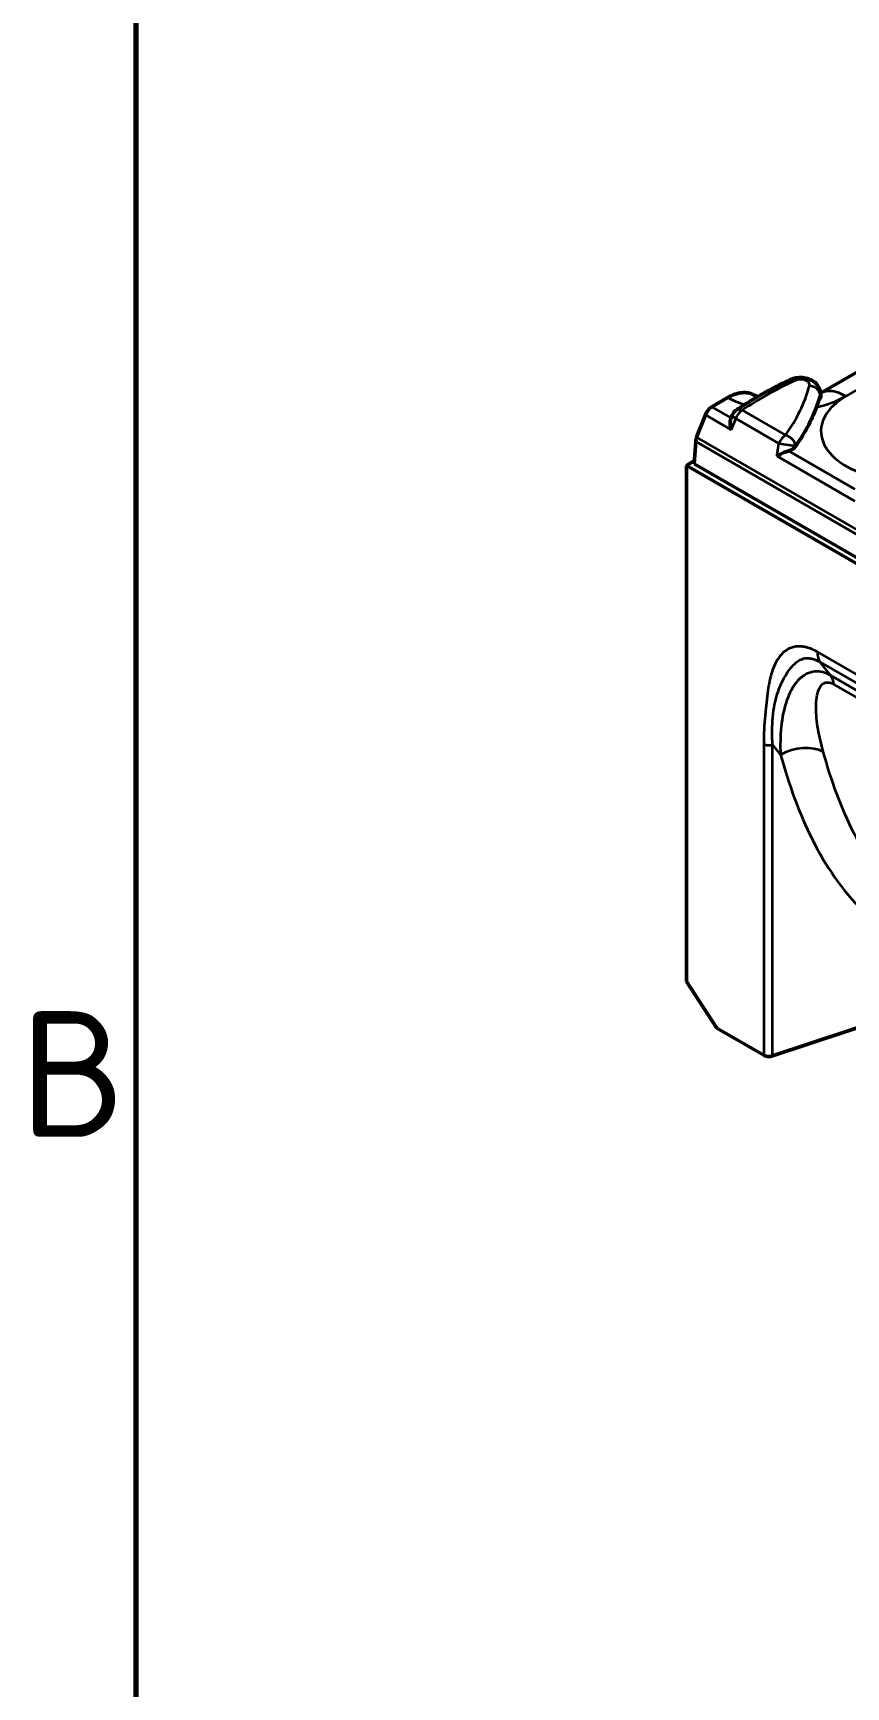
# Model space of a CAD drawing. Header units: millimetres. Extents: x 0 to 1485, y 0 to 1050.
# Drawn here: x 17.8 to 74.4, y 219.8 to 335 of the extents above; entities that cross this region are included whole.
import ezdxf

# ---------------------------------------------------------------- set-up
doc = ezdxf.new("R2010")
doc.units = ezdxf.units.MM
doc.header["$LTSCALE"] = 2.5
for name, color, linetype, lineweight in [('Rahmen (ISO)', 7, 'Continuous', 70), ('Sichtbar (ISO)', 7, 'Continuous', 50), ('Sichtbar schmal (ISO)', 7, 'Continuous', 35)]:
    doc.layers.add(name, color=color, linetype=linetype, lineweight=lineweight)
doc.styles.add('Notiztext (DIN)', font='isocpeur.ttf')

# ---------------------------------------------------------------- blocks, each defined once
blk = doc.blocks.new('Ränder Standardrahmen')
at = {"layer": 'Rahmen (ISO)', "flags": 128}
blk.add_lwpolyline([(10, 10), (10, 410), (584, 410), (584, 10), (10, 10)], dxfattribs=at)
at = {"layer": 'Rahmen (ISO)', "insert": (6.753, 103.25), "char_height": 3.5, "attachment_point": 7, "style": 'Notiztext (DIN)'}
blk.add_mtext('B', dxfattribs=at)

msp = doc.modelspace()

# ---------------------------------------------------------------- linework, layer by layer
at = {"layer": 'Sichtbar (ISO)'}
for p, q in [((72.637, 309.909), (77.239, 312.566)), ((72.63, 309.972), (72.66, 309.689)), ((66.178, 309.595), (65.083, 308.963)), ((64.624, 308.392), (64.019, 306.833)), ((63.95, 306.541), (63.837, 304.977)), ((63.852, 305.19), (63.307, 304.875)), ((416.86, 100.751), (63.307, 304.875)), ((63.307, 268.95), (63.307, 304.875)), ((63.837, 304.977), (240.26, 203.119)), ((65.428, 265.684), (63.307, 268.95)), ((79.262, 267.075), (69.296, 263.753)), ((68.692, 263.799), (65.428, 265.684))]:
    msp.add_line(p, q, dxfattribs=at)
msp.add_arc((67.195, 308.097), 0.75, 124.36925, 157.18929, dxfattribs=at)
for centre, major_axis, ratio, start_param, end_param in [((65.083, 308.351), (-0.375, -0.65), 0.5773503, 3.9269908, 4.9741884), ((44.915, 312.309), (28.061, 0), 0.5773503, 5.8946605, 6.0726155), ((144.55, 259.317), (-9.91, -111.522), 0.7908101, 4.3281303, 4.3306222), ((64.479, 306.792), (-0.375, -0.65), 0.5773503, 4.9741884, 5.4105207)]:
    msp.add_ellipse(centre, major_axis=major_axis, ratio=ratio, start_param=start_param, end_param=end_param, dxfattribs=at)
for points, knots in [([(70.511, 310.837), (70.649, 310.902), (70.791, 310.943), (71.086, 310.992), (71.239, 310.998), (71.544, 310.973), (71.695, 310.942), (71.988, 310.835), (72.132, 310.76), (72.368, 310.556), (72.465, 310.443), (72.583, 310.2), (72.618, 310.089), (72.63, 309.972)], [0.1025372, 0.1025372, 0.1025372, 0.1025372, 0.5026269, 0.5026269, 0.927097, 0.927097, 1.3505505, 1.3505505, 1.7664228, 1.7664228, 2.0822443, 2.0822443, 2.2942911, 2.2942911, 2.2942911, 2.2942911]), ([(67.943, 309.811), (67.844, 309.86), (67.733, 309.899), (67.47, 309.95), (67.315, 309.954), (67.02, 309.924), (66.853, 309.888), (66.512, 309.77), (66.337, 309.687), (66.178, 309.595)], [2.7287676, 2.7287676, 2.7287676, 2.7287676, 2.83960636, 2.83960636, 2.97503033, 2.97503033, 3.11036985, 3.11036985, 3.24570937, 3.24570937, 3.24570937, 3.24570937]), ([(66.772, 308.716), (66.998, 308.872), (67.23, 309.024), (67.702, 309.324), (67.943, 309.471), (68.433, 309.759), (68.683, 309.901), (69.191, 310.178), (69.449, 310.314), (69.974, 310.58), (70.241, 310.71), (70.511, 310.837)], [6.19888703, 6.19888703, 6.19888703, 6.19888703, 6.23625413, 6.23625413, 6.27362123, 6.27362123, 6.31098834, 6.31098834, 6.34835544, 6.34835544, 6.38572254, 6.38572254, 6.38572254, 6.38572254]), ([(67.943, 309.811), (68, 309.782), (68.065, 309.753), (68.181, 309.705), (68.229, 309.686), (68.279, 309.668)], [1.64328008, 1.64328008, 1.64328008, 1.64328008, 1.73566679, 1.73566679, 1.79367192, 1.79367192, 1.79367192, 1.79367192]), ([(66.411, 307.36), (66.411, 307.361), (66.411, 307.362), (66.373, 307.509), (66.351, 307.655), (66.345, 307.896), (66.354, 307.998), (66.385, 308.102), (66.391, 308.12), (66.399, 308.138)], [-0.000749, -0.000749, -0.000749, -0.000749, 0, 0, 0.09329283, 0.09329283, 0.16751746, 0.16751746, 0.1842874, 0.1842874, 0.1842874, 0.1842874]), ([(70.421, 305.882), (70.384, 305.872), (70.346, 305.861), (70.206, 305.815), (70.103, 305.774), (69.935, 305.696), (69.866, 305.662), (69.736, 305.589), (69.674, 305.551), (69.616, 305.512), (69.615, 305.511), (69.615, 305.51)], [0.1248801, 0.1248801, 0.1248801, 0.1248801, 0.14934012, 0.14934012, 0.21452113, 0.21452113, 0.26141602, 0.26141602, 0.30926435, 0.30926435, 0.30994217, 0.30994217, 0.30994217, 0.30994217]), ([(70.885, 306.172), (70.834, 306.101), (70.761, 306.036), (70.596, 305.94), (70.513, 305.906), (70.421, 305.882)], [0, 0, 0, 0, 0.0796339, 0.0796339, 0.14069016, 0.14069016, 0.14069016, 0.14069016]), ([(68.692, 263.799), (68.739, 263.772), (68.794, 263.751), (68.917, 263.722), (68.982, 263.714), (69.092, 263.714), (69.137, 263.718), (69.22, 263.731), (69.259, 263.741), (69.296, 263.753)], [0, 0, 0, 0, 0.03966821, 0.03966821, 0.07923173, 0.07923173, 0.1059147, 0.1059147, 0.13122831, 0.13122831, 0.13122831, 0.13122831])]:
    msp.add_open_spline(points, degree=3, knots=knots, dxfattribs=at)
for points in [[(72.356, 308.923), (72.47, 309.231), (72.565, 309.441), (72.637, 309.586)], [(72.637, 309.586), (72.656, 309.625), (72.664, 309.66), (72.66, 309.689)]]:
    msp.add_open_spline(points, degree=3, dxfattribs=at)
at = {"layer": 'Sichtbar schmal (ISO)'}
for p, q in [((72.637, 309.586), (72.615, 309.794)), ((76.347, 310.817), (74.404, 309.695)), ((66.421, 308.191), (65.083, 308.963)), ((67.195, 308.71), (70.204, 306.972)), ((66.411, 307.36), (64.624, 308.392)), ((69.745, 306.401), (66.736, 308.138)), ((240.374, 204.683), (63.95, 306.541)), ((240.443, 204.975), (64.019, 306.833)), ((69.615, 305.51), (75.036, 302.38)), ((70.421, 305.882), (75.027, 303.222)), ((104.521, 273.353), (72.422, 291.885)), ((73.359, 290.248), (72.611, 291.178)), ((72.611, 291.178), (104.711, 272.646)), ((105.478, 271.704), (73.359, 290.248)), ((73.58, 289.628), (105.698, 271.084)), ((68.692, 285.475), (68.692, 263.799)), ((69.296, 285.429), (69.859, 284.728)), ((69.296, 263.753), (69.296, 285.429))]:
    msp.add_line(p, q, dxfattribs=at)
for centre, major_axis, ratio, start_param, end_param in [((88.062, 298.54), (-27.308, 0), 0.5773503, 5.3952499, 5.5820854), ((44.915, 312.922), (27.308, 0), 0.5773503, 5.8962473, 6.1239232), ((70.83, 310.158), (-0.319, 0.679), 0.5152216, 5.5440585, 6.2831853), ((71.239, 310.481), (0.647, 0), 0.5773503, 6.1239232, 8.5368426), ((44.915, 312.363), (28.055, 0), 0.5773503, 5.8962473, 6.1239232), ((71.878, 309.809), (0.723, -0.201), 0.8061635, 0.3078953, 1.7914251), ((71.239, 309.922), (1.394, 0), 0.5773503, 6.1239232, 6.3450887), ((74.404, 306.715), (-1.825, 3.161), 0.5773503, 5.4977871, 6.2519795), ((70.201, 312.122), (-5.945, 0), 0.5773503, 0.8274658, 1.072702), ((67.195, 308.097), (0.375, 0.65), 0.5773503, 0.7853982, 1.8325957), ((67.195, 308.097), (-0.423, 0.619), 0.6239121, 5.4519313, 6.2831853), ((70.201, 312.122), (-5.945, 0), 0.5773503, 1.9418223, 2.3561945), ((78.619, 307.262), (-5.945, 0), 0.5773503, 5.4977871, 7.387872), ((67.195, 308.097), (-0.691, 0.291), 0.2307008, 0, 0.9450729), ((70.204, 306.36), (-0.375, -0.65), 0.5773503, 3.9269908, 4.9741884), ((70.204, 306.36), (0.743, -0.106), 0.0406313, 4.0513047, 5.9175412), ((70.204, 306.36), (0.613, -0.432), 0.756132, 0.5774781, 2.0610079), ((71.828, 288.343), (1.25, 2.165), 0.5773503, 5.6320187, 6.0213859), ((71.109, 283.478), (-2.41, -0.666), 0.6563634, 3.7526735, 5.0685154)]:
    msp.add_ellipse(centre, major_axis=major_axis, ratio=ratio, start_param=start_param, end_param=end_param, dxfattribs=at)
for points, knots in [([(66.736, 308.138), (66.644, 307.921), (66.553, 307.703), (66.463, 307.485), (66.446, 307.443), (66.428, 307.402), (66.411, 307.36)], [1.502536747, 1.502536747, 1.502536747, 1.502536747, 1.515740963, 1.515740963, 1.515740963, 1.518258372, 1.518258372, 1.518258372, 1.518258372]), ([(69.615, 305.51), (69.628, 305.6), (69.641, 305.69), (69.655, 305.78), (69.685, 305.987), (69.716, 306.194), (69.745, 306.401)], [-1.053028813, -1.053028813, -1.053028813, -1.053028813, -1.047919423, -1.047919423, -1.047919423, -1.036106981, -1.036106981, -1.036106981, -1.036106981]), ([(72.422, 291.885), (72.405, 291.895), (72.388, 291.905), (72.344, 291.929), (72.317, 291.944), (72.255, 291.976), (72.22, 291.994), (72.139, 292.033), (72.094, 292.053), (72.01, 292.089), (71.971, 292.104), (71.873, 292.141), (71.813, 292.161), (71.677, 292.201), (71.601, 292.219), (71.443, 292.249), (71.362, 292.259), (71.184, 292.271), (71.089, 292.27), (70.905, 292.253), (70.816, 292.237), (70.581, 292.175), (70.441, 292.115), (70.16, 291.946), (70.022, 291.83), (69.768, 291.551), (69.653, 291.385), (69.446, 291.006), (69.357, 290.792), (69.179, 290.258), (69.102, 289.926), (68.945, 289.06), (68.881, 288.508), (68.764, 287.311), (68.714, 286.663), (68.698, 285.996), (68.694, 285.823), (68.692, 285.65), (68.692, 285.475)], [-7.9404976, -7.9404976, -7.9404976, -7.9404976, -7.9261888, -7.9261888, -7.9032946, -7.9032946, -7.8735322, -7.8735322, -7.8348411, -7.8348411, -7.8017534, -7.8017534, -7.750134, -7.750134, -7.6830287, -7.6830287, -7.6089484, -7.6089484, -7.5187413, -7.5187413, -7.4285408, -7.4285408, -7.2713678, -7.2713678, -7.0852693, -7.0852693, -6.8842457, -6.8842457, -6.6681359, -6.6681359, -6.3748041, -6.3748041, -5.9355967, -5.9355967, -5.4379487, -5.4379487, -5.4379487, -5.3095481, -5.3095481, -5.3095481, -5.3095481]), ([(69.296, 285.429), (69.289, 285.598), (69.285, 285.766), (69.283, 285.933), (69.273, 286.58), (69.29, 287.211), (69.452, 288.341), (69.584, 288.841), (69.862, 289.577), (69.988, 289.846), (70.22, 290.269), (70.323, 290.435), (70.53, 290.727), (70.634, 290.855), (70.845, 291.074), (70.951, 291.166), (71.16, 291.305), (71.261, 291.357), (71.43, 291.415), (71.493, 291.431), (71.624, 291.452), (71.692, 291.457), (71.82, 291.454), (71.879, 291.449), (71.995, 291.43), (72.051, 291.418), (72.151, 291.39), (72.195, 291.375), (72.269, 291.348), (72.298, 291.336), (72.361, 291.309), (72.395, 291.294), (72.457, 291.264), (72.483, 291.25), (72.531, 291.224), (72.552, 291.213), (72.585, 291.193), (72.598, 291.186), (72.611, 291.178)], [5.3095481, 5.3095481, 5.3095481, 5.3095481, 5.4379487, 5.4379487, 5.4379487, 5.9355967, 5.9355967, 6.3748041, 6.3748041, 6.6681359, 6.6681359, 6.8842457, 6.8842457, 7.0852693, 7.0852693, 7.2713678, 7.2713678, 7.4285408, 7.4285408, 7.5187413, 7.5187413, 7.6089484, 7.6089484, 7.6830287, 7.6830287, 7.750134, 7.750134, 7.8017534, 7.8017534, 7.8348411, 7.8348411, 7.8735322, 7.8735322, 7.9032946, 7.9032946, 7.9261888, 7.9261888, 7.9404976, 7.9404976, 7.9404976, 7.9404976]), ([(73.359, 290.248), (72.983, 290.456), (72.599, 290.541), (72.052, 290.505), (71.853, 290.444), (71.425, 290.234), (71.22, 290.06), (70.868, 289.667), (70.723, 289.446), (70.481, 288.993), (70.382, 288.762), (70.091, 287.937), (69.971, 287.311), (69.838, 286.035), (69.828, 285.383), (69.859, 284.728)], [0, 0, 0, 0, 0.1928046, 0.1928046, 0.3292186, 0.3292186, 0.52434, 0.52434, 0.7194614, 0.7194614, 0.9029977, 0.9029977, 1.3544966, 1.3544966, 1.8059955, 1.8059955, 1.8059955, 1.8059955]), ([(72.832, 284.931), (72.685, 285.46), (72.562, 285.987), (72.386, 287.021), (72.331, 287.531), (72.328, 288.209), (72.336, 288.401), (72.378, 288.779), (72.413, 288.964), (72.523, 289.303), (72.597, 289.457), (72.779, 289.656), (72.87, 289.721), (73.142, 289.794), (73.353, 289.759), (73.58, 289.628)], [-1.8059955, -1.8059955, -1.8059955, -1.8059955, -1.3544966, -1.3544966, -0.9029977, -0.9029977, -0.7194614, -0.7194614, -0.52434, -0.52434, -0.3292186, -0.3292186, -0.1928046, -0.1928046, 0, 0, 0, 0]), ([(69.859, 284.728), (70.432, 282.657), (71.146, 280.669), (73.001, 276.978), (74.144, 275.277), (76.455, 273.01), (77.437, 272.263), (78.945, 271.442), (79.373, 271.238), (79.817, 271.058)], [0, 0, 0, 0, 1.7087092, 1.7087092, 3.4174131, 3.4174131, 4.4548756, 4.4548756, 4.8452877, 4.8452877, 4.8452877, 4.8452877]), ([(80.76, 272.734), (79.855, 273.257), (79.031, 273.892), (76.944, 275.923), (75.857, 277.516), (74.081, 281.021), (73.389, 282.929), (72.832, 284.931)], [-4.3681031, -4.3681031, -4.3681031, -4.3681031, -3.4174131, -3.4174131, -1.7087092, -1.7087092, 0, 0, 0, 0])]:
    msp.add_open_spline(points, degree=3, knots=knots, dxfattribs=at)
msp.add_open_spline([(70.896, 306.251), (70.892, 306.224), (70.888, 306.198), (70.885, 306.172)], degree=3, dxfattribs=at)
for points, weights in [([(72.422, 291.885), (72.422, 291.597), (72.487, 291.356), (72.611, 291.178)], [1, 0.977283884193, 0.977283884193, 1]), ([(68.692, 285.475), (68.859, 285.379), (69.092, 285.361), (69.296, 285.429)], [1, 0.862235560194, 0.862235560194, 1])]:
    msp.add_rational_spline(points, weights, degree=3, dxfattribs=at)

# ---------------------------------------------------------------- block references
at = {"xscale": 2.5, "yscale": 2.5, "zscale": 2.5}
msp.add_blockref('Ränder Standardrahmen', (0, 0), dxfattribs=at)

doc.saveas('drawing.dxf')
